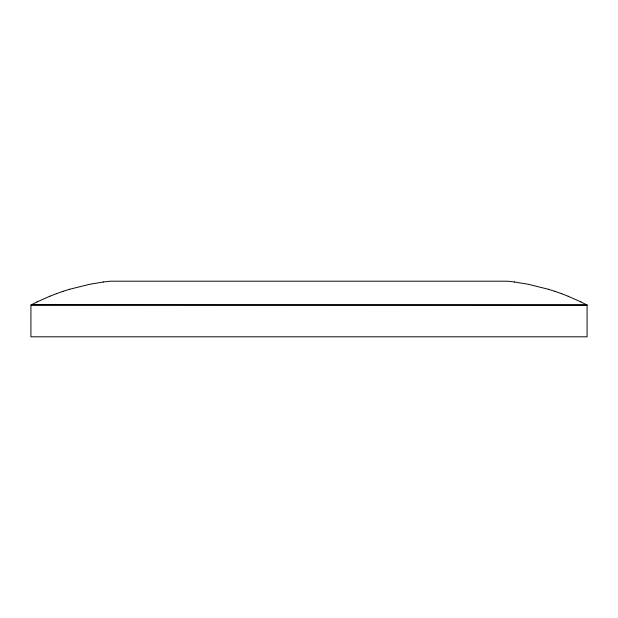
<?xml version="1.0" encoding="UTF-8"?>
<svg xmlns="http://www.w3.org/2000/svg" width="618" height="618" viewBox="0 0 618 618"><rect width="100%" height="100%" fill="white"/><g stroke="black" fill="none" stroke-linecap="round" stroke-linejoin="round"><path stroke-width="0.93" d="M37.165 301.893L30.923 305.029L30.923 336.81L587.077 336.81L587.077 305.029L580.835 301.893M37.119 301.893L49.88 296.231M49.842 296.231L56.369 293.704M56.331 293.704L62.936 291.387M62.897 291.387L69.579 289.286M69.533 289.286L89.842 284.257L103.577 281.993M103.546 281.993L110.498 281.19L507.54 281.19L514.454 281.993M514.423 281.993L528.197 284.257L548.467 289.286M548.421 289.286L555.103 291.387M555.064 291.387L561.669 293.704M561.631 293.704L568.158 296.231M568.12 296.231L580.881 301.893M31.217 304.968L587.1 305.029L31.163 304.968"/></g></svg>
